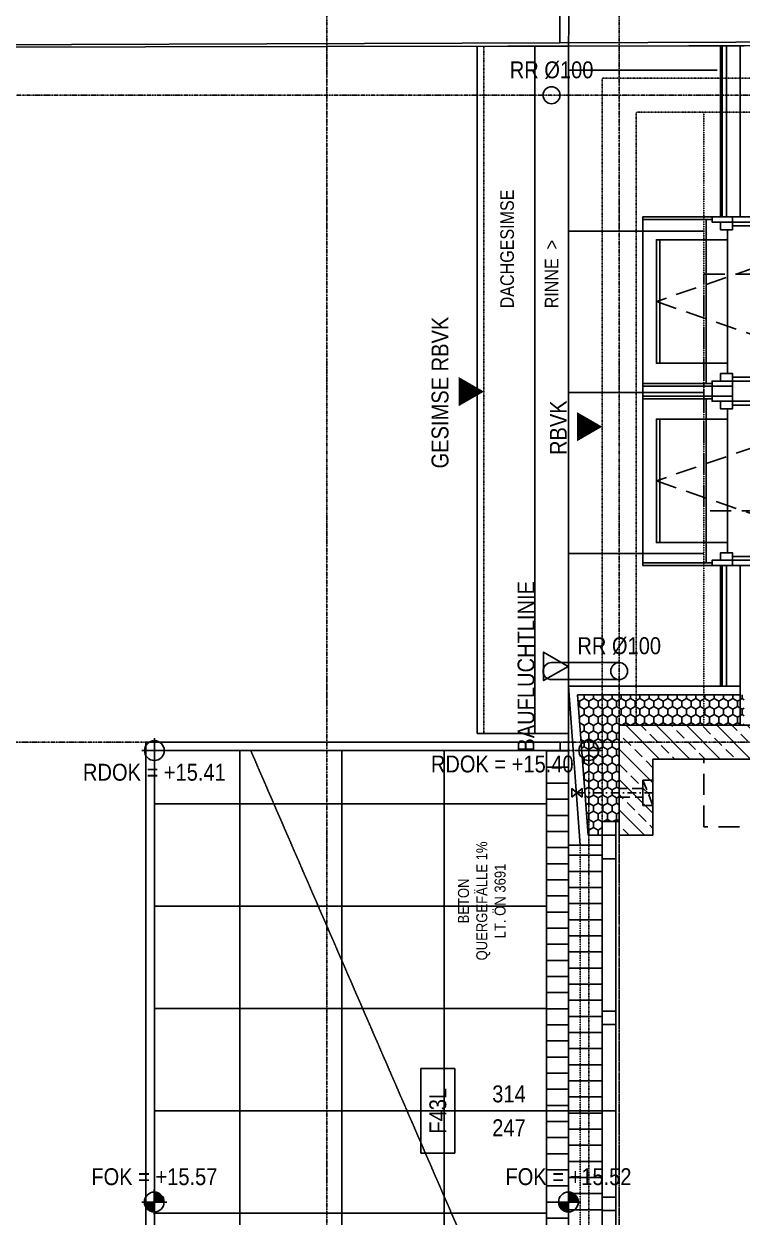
# Model space of a CAD drawing. Header units: millimetres. Extents: x -13147 to 51584, y -41547 to 69958.
# Drawn here: x 30982 to 35232, y 7831 to 14886 of the extents above; entities that cross this region are included whole.
import ezdxf
from ezdxf.enums import TextEntityAlignment as Align

# ---------------------------------------------------------------- set-up
doc = ezdxf.new("R2010")
doc.units = ezdxf.units.MM
for name, pattern in [('HIDDEN2', [0.1875, 0.125, -0.0625]), ('STRICHLINIE', [0.75, 0.5, -0.25]), ('STRICHPUNKT', [1, 0.5, -0.25, 0, -0.25])]:
    doc.linetypes.add(name, pattern=pattern)
for name, color, linetype in [('00-TXT---------M0', 251, 'Continuous'), ('00_HLP---------M0', 251, 'Continuous'), ('01-BFL-G00-L05-M0', 251, 'Continuous'), ('01-HID-G00-L05-ENTWÄSSERUNG', 251, 'HIDDEN2'), ('01-SYM-G00-L05-M0', 251, 'Continuous'), ('01-TXT---------M0', 251, 'Continuous'), ('02-ANS-G00-L05-M0', 251, 'Continuous'), ('02-ANS-G00-L05-Rigol', 251, 'Continuous'), ('02-AXO-G00-L05-M0', 251, 'STRICHPUNKT'), ('02-DIM-G00-L05-BEHÖRDE', 251, 'Continuous'), ('02-FIL-G00-L05-LILA', 251, 'Continuous'), ('02-FIL-G00-L05-M0', 251, 'Continuous'), ('02-FIL-G00-L05-PLATTENBELAG', 251, 'Continuous'), ('02-FIL-G00-L05-STB', 251, 'Continuous'), ('02-HID---------M0', 251, 'HIDDEN2'), ('02-HID-G00-L05-M0', 251, 'HIDDEN2'), ('02-TWA---------M0', 251, 'Continuous'), ('02-TWA-G00-L05-M0', 251, 'Continuous'), ('02-TWB-G00-L05-M0', 251, 'Continuous'), ('02-WDA-G00-L05-M0', 251, 'Continuous'), ('02-ZWA---------M0', 251, 'Continuous'), ('02-ZWA-G00-L05-M0', 251, 'Continuous'), ('03-SYM-G00-L05-M0', 251, 'Continuous'), ('04-STO---------M0', 251, 'Continuous'), ('04-STO-G00-L05-M0', 251, 'Continuous'), ('04-SYM---------EP', 251, 'Continuous'), ('04-SYM-G00-L05-EP', 251, 'Continuous'), ('04-TXT---------EP', 251, 'Continuous'), ('04-TXT-G00-L05-M0', 251, 'Continuous'), ('04-TXT-G00-L05-POS', 8, 'Continuous'), ('05-SYM---------M0', 251, 'Continuous'), ('05-TXT---------PP', 8, 'Continuous'), ('07-SAN---------M0', 251, 'Continuous'), ('07-SAN-G00-L05-M0', 251, 'Continuous'), ('07_MOB-G00-L05-M0', 251, 'HIDDEN2'), ('09-VER-G00-L05-GEBÄUDE', 251, 'Continuous'), ('09-VER-G00-L05-GRUNDSTÜCKSGRENZE', 161, 'Continuous')]:
    doc.layers.add(name, color=color, linetype=linetype)
doc.styles.add('ARIAL', font='arial.ttf', dxfattribs={"width": 0.85})

# ---------------------------------------------------------------- blocks, each defined once
blk = doc.blocks.new('04-TXT')
blk.add_line((0, 0), (0.8529, 0))
at = {"layer": '04-TXT---------EP', "color": 8, "style": 'ARIAL', "width": 0.85}
blk.add_attdef('WIDTH', text='', height=0.1, dxfattribs=at).set_placement((0.6322, 0.05), align=Align.CENTER)
blk.add_attdef('HEIGHT', text='', height=0.1, dxfattribs=at).set_placement((0.6322, -0.05), align=Align.TOP_CENTER)
blk = doc.blocks.new('DFF_94_Doppelt')
at = {"layer": '00_HLP---------M0'}
for points in [[(0, 0.98), (0, 0.04)], [(0, 0.04), (0, -0.04)], [(0, -0.98), (0, -0.04)]]:
    blk.add_lwpolyline(points, dxfattribs=at)
at = {"layer": '02-HID---------M0'}
for points in [[(0.27, 0.9775), (-1.0302, 0.53), (0.27, 0.0825)], [(0, -0.9775), (1.03, -0.9775), (1.03, 0.9775), (0, 0.9775)], [(0.27, 0.9775), (0.27, 0.0825)], [(-0.3575, 0.0825), (0.48, 0.0825), (0.48, -0.0825), (-0.3575, -0.0825)], [(0.27, -0.0825), (-1.0302, -0.53), (0.27, -0.9775)], [(0.27, -0.0825), (0.27, -0.9775)]]:
    blk.add_lwpolyline(points, dxfattribs=at)
at = {"layer": '02-TWA---------M0'}
for points in [[(-0.2, 1), (0, 1)], [(-0.2, -1), (0, -1)]]:
    blk.add_lwpolyline(points, dxfattribs=at)
at = {"layer": '02-ZWA---------M0'}
for points in [[(-0.58, 0.9775), (0, 0.9775)], [(-0.58, 0.0825), (-0.3575, 0.0825), (-0.3575, -0.0825), (-0.58, -0.0825)], [(-0.58, -0.9775), (0, -0.9775)]]:
    blk.add_lwpolyline(points, dxfattribs=at)
blk.add_lwpolyline([(-0.58, 0.06), (-0.38, 0.06), (-0.38, -0.06), (-0.58, -0.06)], close=True, dxfattribs=at)
at = {"layer": '04-STO---------M0'}
for points in [[(-0.61, 0.955), (-0.61, 0.895), (-0.735, 0.895), (-0.735, 1.015), (-0.7, 1.015), (-0.7, 1), (-0.65, 1), (-0.65, 0.955), (-0.61, 0.955)], [(-0.58, 1), (-0.58, 1.03), (-0.7, 1.03), (-0.7, 1)], [(-0.58, 1), (-0.58, 0.955), (-0.65, 0.955), (-0.65, 1)], [(-0.61, 0.105), (-0.61, 0.165), (-0.735, 0.165), (-0.735, 0.045), (-0.7, 0.045), (-0.7, 0.06), (-0.65, 0.06), (-0.65, 0.105), (-0.61, 0.105)], [(-0.58, 0.06), (-0.58, 0.105), (-0.65, 0.105), (-0.65, 0.06)], [(-0.58, 0.06), (-0.58, 0.03), (-0.7, 0.03), (-0.7, 0.06)], [(-0.61, -0.105), (-0.61, -0.165), (-0.735, -0.165), (-0.735, -0.045), (-0.7, -0.045), (-0.7, -0.06), (-0.65, -0.06), (-0.65, -0.105), (-0.61, -0.105)], [(-0.58, -0.06), (-0.58, -0.03), (-0.7, -0.03), (-0.7, -0.06)], [(-0.58, -0.06), (-0.58, -0.105), (-0.65, -0.105), (-0.65, -0.06)], [(-0.61, -0.955), (-0.61, -0.895), (-0.735, -0.895), (-0.735, -1.015), (-0.7, -1.015), (-0.7, -1), (-0.65, -1), (-0.65, -0.955), (-0.61, -0.955)], [(-0.58, -1), (-0.58, -0.955), (-0.65, -0.955), (-0.65, -1)], [(-0.58, -1), (-0.58, -1.03), (-0.7, -1.03), (-0.7, -1)]]:
    blk.add_lwpolyline(points, close=True, dxfattribs=at)
for points in [[(-0.58, 1), (-0.2, 1), (-0.2, 1.03), (-0.58, 1.03)], [(-0.7, 0.03), (-0.7, -0.03)], [(-0.58, -1), (-0.2, -1), (-0.2, -1.03), (-0.58, -1.03)]]:
    blk.add_lwpolyline(points, dxfattribs=at)
at = {"layer": '04-SYM---------EP'}
for points in [[(-0.7, 1.03), (-1.1102, 1.03), (-1.1102, 1.015)], [(-0.735, 0.045), (-1.1102, 0.045), (-1.1102, 1.015), (-0.735, 1.015)], [(-0.735, 0.165), (-1.0302, 0.165), (-1.0302, 0.895), (-0.735, 0.895)], [(-1.0102, 0.895), (-1.0102, 0.165)], [(-0.735, 0.165), (-0.735, 0.895)], [(-0.61, 0.165), (-0.61, 0.895)], [(-0.7, 0.03), (-1.1102, 0.03), (-1.1102, 0.045)], [(-1.1102, 0.03), (-1.1102, -0.03)], [(-0.7, -0.03), (-1.1102, -0.03), (-1.1102, -0.045)], [(-0.735, -0.045), (-1.1102, -0.045), (-1.1102, -1.015), (-0.735, -1.015)], [(-0.735, -0.165), (-1.0302, -0.165), (-1.0302, -0.895), (-0.735, -0.895)], [(-1.0102, -0.895), (-1.0102, -0.165)], [(-0.735, -0.165), (-0.735, -0.895)], [(-0.61, -0.165), (-0.61, -0.895)], [(-0.7, -1.03), (-1.1102, -1.03), (-1.1102, -1.015)]]:
    blk.add_lwpolyline(points, dxfattribs=at)
blk = doc.blocks.new('03-rar')
blk.add_circle((0, 0), 0.05)
at = {"layer": '01-TXT---------M0', "color": 8, "style": 'ARIAL', "width": 0.85}
blk.add_attdef('RR', text='', height=0.1, dxfattribs=at).set_placement((0, 0.1), align=Align.CENTER)
blk = doc.blocks.new('01-HK1')
for p, q in [((-0.0005, -0.0742), (-0.0005, 0.0742)), ((0.0737, 0), (-0.0747, 0))]:
    blk.add_line(p, q)
blk.add_circle((-0.0005, 0), 0.0586)
for points in [[(-0.0005, 0.0586), (0.0409, 0.0414), (-0.0005, 0)], [(-0.0005, 0), (0.0581, 0), (0.0409, 0.0414)], [(-0.0591, 0), (-0.0419, -0.0414), (-0.0005, 0)], [(-0.0419, -0.0414), (-0.0005, -0.0586), (-0.0005, 0)]]:
    blk.add_solid(points)
at = {"layer": '01-TXT---------M0', "color": 8, "style": 'ARIAL', "width": 0.85}
blk.add_attdef('HEIGHT', text='', height=0.1, dxfattribs=at).set_placement((0, 0.2), align=Align.TOP_CENTER)
blk = doc.blocks.new('BETT')
for points in [[(0, 0.95), (-0.4, 0.95), (-0.4, 1.35), (0, 1.35)], [(0, -1.35), (-0.4, -1.35), (-0.4, -0.95), (0, -0.95)]]:
    blk.add_lwpolyline(points, close=True)
at = {"flags": 128}
blk.add_lwpolyline([(-2.1, 0.95), (-2.1, -0.95), (0, -0.95), (0, 0.95)], close=True, dxfattribs=at)
for points in [[(-0.5, 0.85), (-0.5, -0.85)], [(-0.4, 0.75), (-0.15, 0.75), (-0.15, 0.15), (-0.4, 0.15)], [(-0.4, -0.75), (-0.15, -0.75), (-0.15, -0.15), (-0.4, -0.15)]]:
    blk.add_lwpolyline(points)
blk = doc.blocks.new('möbel_schreibtisch')
at = {"flags": 128}
blk.add_lwpolyline([(0, -0.1), (-0.6, -0.1), (-0.6, 1.3), (0, 1.3)], close=True, dxfattribs=at)
blk.add_lwpolyline([(-1.056, 0.8021, 0.39805), (-1.1032, 0.7521), (-1.1032, 0.4467, 0.39805), (-1.056, 0.3968), (-0.706, 0.3774, 0.430564), (-0.6532, 0.4273), (-0.6532, 0.7716, 0.430564), (-0.706, 0.8215)], format="xyb", close=True, dxfattribs=at)
blk.add_arc((-0.6532, 0.5994), 0.5031, 153.43495, 206.56505)
blk = doc.blocks.new('01-hk4')
blk.add_lwpolyline([(0, 0, 0, 0.270625, 0), (0, 0.234375, 0.270625, 0.270625, 0)], format="xyseb")
at = {"layer": '00-TXT---------M0', "color": 8, "style": 'ARIAL', "width": 0.85}
blk.add_attdef('HEIGHT', text='', height=0.1, dxfattribs=at).set_placement((0, 0.35), align=Align.CENTER)
blk = doc.blocks.new('türachse&qualität')
at = {"layer": '05-SYM---------M0'}
blk.add_line((-0.4, 0), (-0.4, 0), dxfattribs=at)
at = {"layer": '05-TXT---------PP'}
blk.add_lwpolyline([(-0.5, -0.25), (-0.5, 0.25), (-0.7, 0.25), (-0.7, -0.25)], close=True, dxfattribs=at)
at = {"layer": '05-TXT---------PP', "color": 8, "style": 'ARIAL', "text_generation_flag": 6, "width": 0.85}
blk.add_attdef('POS.NR.', text='', height=0.1, rotation=270, dxfattribs=at).set_placement((-0.6529, -0.0112), align=Align.TOP_CENTER)
blk = doc.blocks.new('07_Kemper-ventil')
at = {"layer": '02-TWA---------M0', "linetype": 'HIDDEN2', "ltscale": 0.5}
for points in [[(-0.075, 0), (-0.075, -0.06), (0.075, -0.06), (0.075, 0), (-0.075, 0)], [(-0.025, -0.06), (-0.025, -0.2), (0.025, -0.2), (0.025, -0.06)]]:
    blk.add_lwpolyline(points, close=True, dxfattribs=at)
blk.add_lwpolyline([(-0.075, -0.06), (0.075, 0)], dxfattribs=at)
at = {"layer": '07-SAN---------M0', "linetype": 'STRICHPUNKT', "ltscale": 0.1}
blk.add_lwpolyline([(0, 0), (0, -0.48)], dxfattribs=at)
at = {"layer": '07-SAN---------M0'}
for points in [[(0.025, -0.42), (-0.025, -0.42), (0, -0.45), (0.025, -0.42)], [(0.025, -0.48), (-0.025, -0.48), (0, -0.45), (0.025, -0.48)]]:
    blk.add_lwpolyline(points, close=True, dxfattribs=at)
blk = doc.blocks.new('01-HK2')
for p, q in [((0, -0.098), (0, 0.098)), ((0.098, 0), (-0.098, 0))]:
    blk.add_line(p, q)
blk.add_circle((0, 0), 0.0773)
at = {"layer": '01-TXT---------M0', "color": 8, "style": 'ARIAL', "width": 0.85}
blk.add_attdef('HEIGHT', text='', height=0.1, rotation=360, dxfattribs=at).set_placement((0, 0.132), align=Align.BOTTOM_CENTER)
blk = doc.blocks.new('01-HK3')
blk.add_lwpolyline([(0, 0), (0.0423, 0.0732), (-0.0423, 0.0732)], close=True)
at = {"color": 0, "style": 'ARIAL', "width": 0.85}
blk.add_attdef('HEIGHT', text='', height=0.05, dxfattribs=at).set_placement((0, 0.35), align=Align.TOP_CENTER)

msp = doc.modelspace()

# ---------------------------------------------------------------- hatches: boundary and pattern name
at = {"layer": '02-ANS-G00-L05-Rigol'}
h = msp.add_hatch(dxfattribs=at)
h.set_pattern_fill('ANSI31', color=256, scale=30, angle=422.33899195, style=0)
h.set_pattern_definition([(180, (104166, 36304.66), (-9e-09, -95.25), [])])
h.paths.add_polyline_path([(34204.5251, 6329.5294), (34074.5251, 6329.5294), (34074.505, 10589.5294), (34204.505, 10589.5294)])
h = msp.add_hatch(dxfattribs=at)
h.set_pattern_fill('ANSI31', color=256, scale=30, angle=422.33899195, style=0)
h.set_pattern_definition([(180, (104296.01, 37307.15), (-2e-08, -95.25), [])])
h.paths.add_polyline_path([(34404.4715, 6889.5294), (34204.4715, 6889.5382), (34204.5068, 10029.5226), (34404.5068, 10029.5226)])
at = {"layer": '02-FIL-G00-L05-LILA'}
h = msp.add_hatch(dxfattribs=at)
h.set_pattern_fill('HONEY', color=256, scale=10, angle=197.04654128, style=0)
h.set_pattern_definition([(90, (-38458.126, -45395.47), (-27.4963, 47.625), [31.75, -63.5]), (210, (-38458.126, -45395.47), (-27.49631, -47.624994), [31.75, -63.5]), (150, (-38458.126, -45395.47), (-54.99261, 6e-06), [-63.5, 31.75])])
h.paths.add_polyline_path([(35244.505, 10739.5294), (35244.505, 10919.5294), (34258.4989, 10919.5294), (34320.0386, 10089.5294), (34404.5068, 10089.5294), (34404.5068, 10169.5226), (34484.5068, 10169.5226), (34504.5064, 10169.5227), (34504.5032, 10739.5294)])
at = {"layer": '02-FIL-G00-L05-M0'}
h = msp.add_hatch(dxfattribs=at)
h.set_pattern_fill('ANSI31,_O', color=256, scale=300, angle=422.04654128)
h.set_pattern_definition([(1e-09, (-38458.1, -45395.5), (-2e-08, 952.5), [])])
h.paths.add_polyline_path([(35084.505, 14734.5294), (34204.505, 14734.5294), (34204.505, 10939.5294), (35004.505, 10939.5294), (35004.505, 11784.5294), (34717.8544, 11784.5294), (34717.8544, 12664.5294), (35004.505, 12664.5294), (35004.505, 12764.5294), (34717.8544, 12764.5294), (34717.8544, 13644.5294), (35004.505, 13644.5294), (35004.505, 14114.5294), (35084.505, 14114.5294)])
at = {"layer": '02-FIL-G00-L05-STB'}
h = msp.add_hatch(dxfattribs=at)
h.set_pattern_fill('ANSI33', color=256, scale=20, angle=197.04654128, style=0)
h.set_pattern_definition([(135, (-38458.13, -45395.47), (-89.80256, -89.80256), []), (135, (-38458.13, -45305.67), (-89.80256, -89.80256), [63.5, -31.75])])
h.paths.add_polyline_path([(38889.5049, 10739.5294), (34504.5032, 10739.5294), (34504.5068, 10089.5226), (34704.5068, 10089.5226), (34704.5068, 10539.5294), (38889.5049, 10539.5294)])

# ---------------------------------------------------------------- linework, layer by layer
at = {"layer": '01-BFL-G00-L05-M0', "linetype": 'STRICHLINIE'}
msp.add_lwpolyline([(34204.505, 5274.5294), (4064.9686, 5274.5294), (4090.5658, 14627.5817), (4117.1772, 19858.7301), (34258.8158, 19933.5918), (34204.5022, 14707.7707), (34204.505, 5274.5294)], close=True, dxfattribs=at)
at = {"layer": '01-HID-G00-L05-ENTWÄSSERUNG'}
msp.add_lwpolyline([(34104.6294, 6489.5294), (34104.6294, 6489.5294), (32324.5796, 10589.5294)], dxfattribs=at)
msp.add_lwpolyline([(33894.4829, 9815.8686, 0, 0, 0), (33894.4829, 9565.8686, 50, 0, 0), (33894.4829, 9415.8686, 0, 0, 0)], format="xyseb", dxfattribs=at)
at = {"layer": '02-ANS-G00-L05-M0'}
for p, q in [((34004.6751, 14754.1503), (33664.6751, 14753.5052)), ((33664.6751, 14753.5811), (33664.6751, 10689.5294)), ((35219.505, 10919.5294), (34258.4989, 10919.5294)), ((34258.4989, 10919.5294), (34320.0386, 10089.5294)), ((34404.4715, 10089.5294), (34320.0386, 10089.5294))]:
    msp.add_line(p, q, dxfattribs=at)
for points in [[(34204.505, 14754.5294), (34004.6751, 14754.1503), (34004.6751, 10689.5294)], [(34204.505, 10689.5294), (34204.505, 14754.5294), (35244.505, 14756.5026)], [(34204.505, 10689.5294), (33664.6751, 10689.5294)], [(34154.505, 6279.5294), (31704.505, 6279.5294), (31704.4849, 10639.5294), (34154.4849, 10639.5294), (34154.4849, 10589.5294), (31754.4849, 10589.5294), (31754.505, 6329.5294), (34154.505, 6329.5294), (34154.505, 6279.5294)]]:
    msp.add_lwpolyline(points, dxfattribs=at)
at = {"layer": '02-ANS-G00-L05-Rigol'}
for points in [[(34204.5251, 6329.5294), (34074.5251, 6329.5294), (34074.505, 10589.5294), (34204.505, 10589.5294)], [(34404.4715, 6889.5294), (34204.4715, 6889.5382), (34204.5068, 10029.5226), (34404.5068, 10029.5226)]]:
    msp.add_lwpolyline(points, close=True, dxfattribs=at)
at = {"layer": '02-AXO-G00-L05-M0'}
for points in [[(32774.505, 16928.2275), (32774.505, -17999.2142)], [(34504.505, 16928.2275), (34504.505, -17999.2142)], [(16365.2412, 14464.5282), (50054.505, 14464.5282)], [(16441.8735, 10639.5294), (50054.505, 10639.5294)]]:
    msp.add_lwpolyline(points, dxfattribs=at)
at = {"layer": '02-FIL-G00-L05-LILA'}
msp.add_lwpolyline([(34484.5068, 10169.5226), (34504.5062, 10169.5227)], dxfattribs=at)
at = {"layer": '02-FIL-G00-L05-PLATTENBELAG'}
for points in [[(32259.4993, 10589.5294), (32259.5194, 6329.5294)], [(32864.5021, 10589.5294), (32864.5223, 6329.5294)], [(33469.505, 10589.5294), (33469.5251, 6329.5294)], [(34074.508, 10274.5294), (31754.4879, 10274.5294)], [(34074.5108, 9669.5294), (31754.4907, 9669.5294)], [(34074.5137, 9064.5294), (31754.4936, 9064.5294)], [(34074.5166, 8459.5294), (31754.4964, 8459.5294)], [(34074.5194, 7854.5294), (31754.4993, 7854.5294)]]:
    msp.add_lwpolyline(points, dxfattribs=at)
at = {"layer": '02-HID-G00-L05-M0'}
for p, q in [((33704.6751, 14753.5811), (33704.6751, 10689.5294)), ((35754.505, 14364.5294), (34604.505, 14364.5294))]:
    msp.add_line(p, q, dxfattribs=at)
at = {"layer": '02-HID-G00-L05-M0', "ltscale": 0.5}
msp.add_line((35004.505, 14364.5294), (35004.505, 10739.5294), dxfattribs=at)
at = {"layer": '02-HID-G00-L05-M0'}
for points in [[(46504.505, 5144.529), (46504.505, 14564.5294), (34404.505, 14564.5294), (34404.505, 2954.5294), (35554.505, 2954.5294)], [(34604.505, 10739.5294), (34604.505, 14364.5294)], [(34204.505, 5949.5294), (34204.505, 10969.5294)], [(34204.505, 10589.5294), (34324.505, 10589.5294), (34324.505, 6329.5294), (34204.5251, 6329.5294)], [(34504.5068, 6829.5294), (34504.5068, 10089.5226)]]:
    msp.add_lwpolyline(points, dxfattribs=at)
at = {"layer": '02-HID-G00-L05-M0', "ltscale": 0.5}
msp.add_lwpolyline([(34274.5068, 10029.5226), (34274.5068, 6889.5294)], dxfattribs=at)
at = {"layer": '02-TWA-G00-L05-M0'}
for p, q in [((34504.5032, 10739.5294), (34504.5068, 10089.5226)), ((34704.5068, 10539.5294), (34704.5068, 10089.5226))]:
    msp.add_line(p, q, dxfattribs=at)
for points in [[(38889.5049, 10739.5294), (34504.5032, 10739.5294)], [(38889.5049, 10539.5294), (34704.5068, 10539.5294)], [(34704.5068, 10089.5226), (34504.5068, 10089.5226)]]:
    msp.add_lwpolyline(points, dxfattribs=at)
at = {"layer": '02-TWB-G00-L05-M0', "color": 8}
msp.add_lwpolyline([(34152.495, 14774.7829), (29528.0907, 14757.6828), (29548.013, 17572.2409), (29563.3196, 19735.2632), (29567.6483, 23042.233), (29574.7171, 26894.4925), (29551.2296, 32752.2246), (33947.0334, 32834.1849), (33941.4408, 33134.1328), (34337.5362, 33128.656)], dxfattribs=at)
at = {"layer": '02-TWB-G00-L05-M0'}
msp.add_lwpolyline([(46894.8267, 32955.0287), (46707.8509, 14965.0097), (46639.3671, 14964.5401), (46640.3291, 14820.9604), (34152.495, 14774.7829)], dxfattribs=at)
at = {"layer": '02-WDA-G00-L05-M0'}
for points in [[(35114.505, 13744.5294), (35114.505, 14756.256)], [(35139.505, 13744.5294), (35139.505, 14756.3034)], [(35219.505, 13744.5294), (35219.505, 14756.4552)], [(35114.505, 10969.5294), (35114.505, 11684.5294)], [(35139.505, 10969.5294), (35139.505, 11684.5294)], [(35219.505, 10739.5294), (35219.505, 11684.5294)]]:
    msp.add_lwpolyline(points, dxfattribs=at)
at = {"layer": '02-ZWA-G00-L05-M0'}
for points in [[(35104.505, 13744.5294), (35104.505, 14756.237)], [(35104.505, 10969.5294), (35104.505, 11684.5294)], [(35219.505, 10969.5294), (34204.505, 10969.5294)], [(34404.5068, 10029.5226), (34274.5068, 10029.5226), (34204.505, 10969.5294)]]:
    msp.add_lwpolyline(points, dxfattribs=at)
at = {"layer": '03-SYM-G00-L05-M0'}
for points in [[(34104.6294, 11109.5294), (34504.6294, 11109.5294)], [(34104.6294, 11009.5294), (34504.6294, 11009.5294)]]:
    msp.add_lwpolyline(points, dxfattribs=at)
msp.add_arc((34104.6294, 11059.5294), 50, 90.00000001, 269.99999999, dxfattribs=at)
at = {"layer": '04-STO-G00-L05-M0'}
for points in [[(34484.5068, 10089.5226), (34484.5068, 10169.5226), (34404.5068, 10169.5226), (34404.5068, 10089.5226)], [(34484.5068, 9949.5226), (34484.5068, 10089.5226), (34404.5068, 10089.5226), (34404.5068, 9949.5226)], [(34484.483, 9049.5226), (34404.483, 9049.5226), (34404.483, 8969.5226), (34484.483, 8969.5226)], [(34484.483, 7869.5294), (34404.483, 7869.5294), (34404.483, 7949.5294), (34484.483, 7949.5294)]]:
    msp.add_lwpolyline(points, close=True, dxfattribs=at)
at = {"layer": '04-SYM-G00-L05-EP'}
for points in [[(34404.5068, 9949.5226), (34404.5068, 6969.5294)], [(34484.5068, 9949.5226), (34484.5068, 6969.5294)]]:
    msp.add_lwpolyline(points, dxfattribs=at)
at = {"layer": '09-VER-G00-L05-GEBÄUDE', "ltscale": 1}
msp.add_lwpolyline([(34152.495, 14774.7829), (34152.4318, 14934.3947), (34220.3132, 23575.2612), (33436.7131, 23581.4272), (33445.4787, 24740.769), (31637.974, 24742.2758), (31643.8943, 26833.8578), (33448.7711, 26875.6185), (33456.9045, 28131.3066), (34204.4834, 28126.4644), (34337.5362, 33128.656)], dxfattribs=at)
at = {"layer": '09-VER-G00-L05-GRUNDSTÜCKSGRENZE'}
msp.add_lwpolyline([(46704.501, -15548.7947), (35541.4308, -15421.4983), (19046.2363, -15218.073), (19138.7033, 14725.9454), (-7779.3506, 14674.8743), (-7909.3457, 14675.5378), (-7826.8215, 30843.226), (-7817.0604, 32755.5627), (7176.712, 32871.7581), (29539.4687, 32927.2999), (29421.7814, 14744.8024), (29556, 14745.7099), (46704.4989, 14778.2454)], close=True, dxfattribs=at)

# ---------------------------------------------------------------- block references
at = {"layer": '01-SYM-G00-L05-M0'}
ref = msp.add_blockref('01-hk4', (33704.6751, 12712.0299), dxfattribs=dict(at, xscale=-640.0000004359814, yscale=640.0000004301471, zscale=640.0000004327273, rotation=89.99999212739199))
ref.add_attrib('HEIGHT', 'GESIMSE RBVK', dxfattribs={"layer": '00-TXT---------M0', "color": 8, "extrusion": (0, 0, -1), "height": 100, "rotation": 270.00000787, "style": 'ARIAL', "text_generation_flag": 2, "width": 0.85}).set_placement((-33494.4261, 12706.3493), align=Align.CENTER)
ref = msp.add_blockref('01-hk4', (34404.505, 12504.5294), dxfattribs=dict(at, xscale=-640.0000004359814, yscale=640.0000004301471, zscale=640.0000004327273, rotation=89.99999212739199))
ref.add_attrib('HEIGHT', 'RBVK', dxfattribs={"layer": '00-TXT---------M0', "color": 8, "extrusion": (0, 0, -1), "height": 100, "rotation": 270.00000787, "style": 'ARIAL', "text_generation_flag": 2, "width": 0.85}).set_placement((-34194.256, 12498.8488), align=Align.CENTER)
ref = msp.add_blockref('01-HK2', (31754.4849, 10589.5294), dxfattribs=dict(at, xscale=757.5757580343633, yscale=757.5757580343633, zscale=757.5757580343633, rotation=1.88535039e-08))
ref.add_attrib('HEIGHT', 'RDOK = +15.41', dxfattribs={"layer": '01-TXT---------M0', "color": 8, "height": 100, "rotation": 0.00000002, "style": 'ARIAL', "width": 0.85}).set_placement((31754.4849, 10381.4949), align=Align.BOTTOM_CENTER)
ref = msp.add_blockref('01-HK2', (34324.5796, 10589.5294), dxfattribs=dict(at, xscale=757.5757580343633, yscale=757.5757580343633, zscale=757.5757580343633, rotation=1.88535039e-08))
ref.add_attrib('HEIGHT', 'RDOK = +15.40', dxfattribs={"layer": '01-TXT---------M0', "color": 8, "height": 100, "rotation": 0.00000002, "style": 'ARIAL', "width": 0.85}).set_placement((33812.6646, 10430.2784), align=Align.BOTTOM_CENTER)
at = {"layer": '01-SYM-G00-L05-M0', "xscale": 1000, "yscale": 1000, "zscale": 1000, "rotation": 1.62521624e-08}
for p, values in [((31754.4604, 7920.1563), {'HEIGHT': 'FOK = +15.57'}), ((34204.4831, 7920.1563), {'HEIGHT': 'FOK = +15.52'})]:
    msp.add_blockref('01-HK1', p, dxfattribs=at).add_auto_attribs(values)
at = {"layer": '02-DIM-G00-L05-BEHÖRDE'}
ref = msp.add_blockref('01-HK3', (34203.2088, 11087.6227), dxfattribs=dict(at, xscale=-2000.000000014552, yscale=2000.000000014344, zscale=2000, rotation=89.99999998623659))
ref.add_attrib('HEIGHT', 'BAUFLUCHTLINIE', dxfattribs={"layer": '0', "color": 0, "extrusion": (0, 0, -1), "height": 100, "rotation": 270.00000001, "style": 'ARIAL', "text_generation_flag": 2, "width": 0.85}).set_placement((-33903.2088, 11087.6227), align=Align.TOP_CENTER)
at = {"layer": '03-SYM-G00-L05-M0', "xscale": 1000, "yscale": 1000, "zscale": 1000, "rotation": 359.9999999995769}
for p in [(34104.6294, 14464.5294), (34504.6294, 11059.5294)]:
    msp.add_blockref('03-rar', p, dxfattribs=at).add_auto_attribs({'RR': 'RR %%c100'})
at = {"layer": '04-SYM-G00-L05-EP', "xscale": 1000, "yscale": 1000, "zscale": 1000, "rotation": 1.2444225e-09}
msp.add_blockref('DFF_94_Doppelt', (35754.505, 12714.5294), dxfattribs=at)
at = {"layer": '04-TXT-G00-L05-M0'}
ref = msp.add_blockref('04-TXT', (34484.5068, 8459.526), dxfattribs=dict(at, xscale=-1000, yscale=1000, zscale=1000, rotation=4.209888439999999e-08))
ref.add_attrib('WIDTH', '314', dxfattribs={"layer": '04-TXT---------EP', "color": 8, "extrusion": (0, 0, -1), "height": 100, "rotation": 359.99999996, "style": 'ARIAL', "text_generation_flag": 2, "width": 0.85}).set_placement((-33852.3434, 8509.526), align=Align.CENTER)
ref.add_attrib('HEIGHT', '247', dxfattribs={"layer": '04-TXT---------EP', "color": 8, "extrusion": (0, 0, -1), "height": 100, "rotation": 359.99999996, "style": 'ARIAL', "text_generation_flag": 2, "width": 0.85}).set_placement((-33852.3434, 8409.526), align=Align.TOP_CENTER)
at = {"layer": '04-TXT-G00-L05-POS'}
ref = msp.add_blockref('türachse&qualität', (34031.5809, 8459.526), dxfattribs=dict(at, xscale=1000, yscale=1000, zscale=1000, rotation=359.9999963418571))
ref.add_attrib('POS.NR.', 'F43L', dxfattribs={"layer": '05-TXT---------PP', "color": 8, "height": 100, "rotation": 269.99999634, "style": 'ARIAL', "text_generation_flag": 6, "width": 0.85}).set_placement((33431.5809, 8459.526), align=Align.MIDDLE_CENTER)
at = {"layer": '07-SAN-G00-L05-M0', "xscale": 1000, "yscale": 1000, "zscale": 1000, "rotation": 269.9999999678939}
msp.add_blockref('07_Kemper-ventil', (34704.5068, 10339.5226), dxfattribs=at)
at = {"layer": '07_MOB-G00-L05-M0', "xscale": 1000, "yscale": 1000, "zscale": 1000}
for name, p, rotation in [('möbel_schreibtisch', (35004.505, 13307.0294), 180.0000000345949), ('BETT', (36354.5068, 10539.5294), 90.00000002792483)]:
    msp.add_blockref(name, p, dxfattribs=dict(at, rotation=rotation))

# ---------------------------------------------------------------- texts
at = {"layer": '01-HID-G00-L05-ENTWÄSSERUNG', "insert": (33833.3306, 9700.2671), "char_height": 65, "width": 764.6, "attachment_point": 8, "rotation": 90, "style": 'ARIAL'}
msp.add_mtext('BETON\\PQUERGEFÄLLE 1%\\PLT. ÖN 3691', dxfattribs=at)
at = {"layer": '01-SYM-G00-L05-M0', "char_height": 80, "width": 1400, "attachment_point": 4, "rotation": 90, "style": 'ARIAL'}
for s, insert in [('DACHGESIMSE', (33841.8735, 13204.5294)), ('RINNE  >', (34104.505, 13204.5294))]:
    msp.add_mtext(s, dxfattribs=dict(at, insert=insert))

doc.saveas('drawing.dxf')
